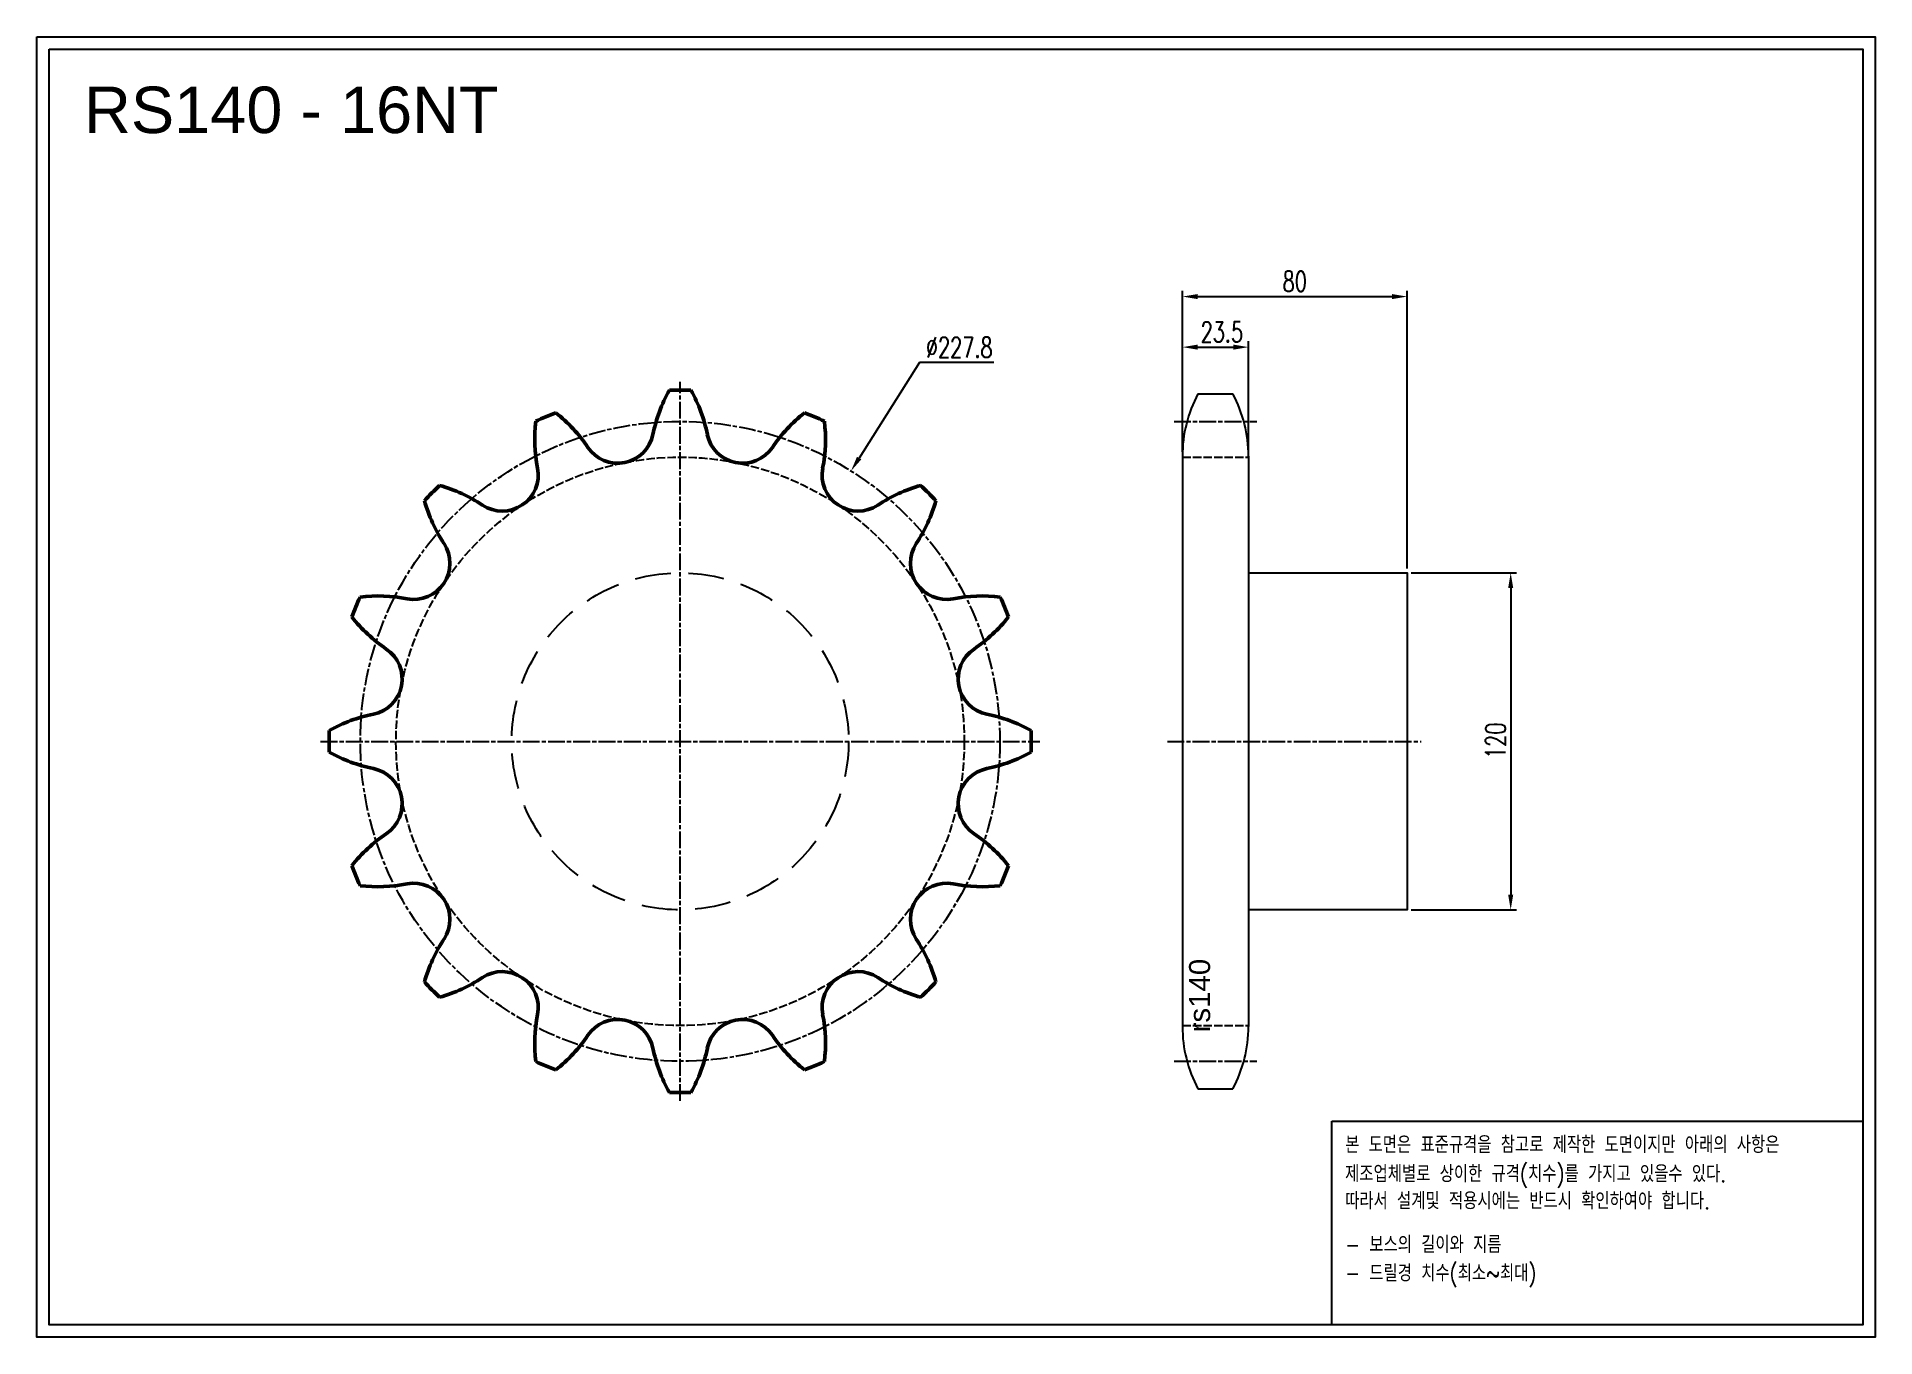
# Model space of a CAD drawing. Header units: millimetres. Extents: x 1205 to 1860, y 39694 to 40157.
import ezdxf

# ---------------------------------------------------------------- set-up
doc = ezdxf.new("R2010")
doc.units = ezdxf.units.MM
for name, pattern in [('AM_ISO02W050', [7.5, 6, -1.5]), ('AM_ISO02W050x2', [3.75, 3, -0.75]), ('AM_ISO08W050', [18, 12, -1.5, 3, -1.5]), ('AM_ISO08W050x2', [9, 6, -0.75, 1.5, -0.75]), ('HIDDEN', [9.525, 6.35, -3.175])]:
    doc.linetypes.add(name, pattern=pattern)
for name, color, linetype, lineweight in [('AM_0N', 7, 'Continuous', 50), ('AM_3N', 6, 'AM_ISO02W050', 25), ('AM_7', 4, 'AM_ISO08W050', 25), ('AM_7N', 4, 'AM_ISO08W050', 25)]:
    doc.layers.add(name, color=color, linetype=linetype, lineweight=lineweight)
doc.layers.add('HL', color=2, linetype='HIDDEN')
doc.layers.add('S-DIM', color=7, linetype='Continuous')
doc.styles.add('HAN', font='ROMANS.shx', dxfattribs={"width": 0.7, "bigfont": 'whgtxt.shx'})
doc.styles.add('HSG', font='SIMPLEX.shx', dxfattribs={"width": 0.7, "bigfont": 'HSG.shx'})
doc.styles.get("Standard").update_dxf_attribs({"font": 'arial.ttf'})
doc.dimstyles.new('APP16', dxfattribs={"dimscale": 3, "dimtxt": 2.4, "dimasz": 1.8, "dimexe": 0.7, "dimexo": 0.5, "dimgap": 0.6, "dimtad": 1, "dimtoh": 1, "dimdec": 1, "dimrnd": 0.01, "dimzin": 9, "dimdsep": 46, "dimtxsty": 'HSG', "dimcen": 0, "dimclrd": 1, "dimclre": 1, "dimclrt": 256, "dimazin": 2, "dimtp": 1, "dimtm": 1, "dimtfac": 0.5, "dimtdec": 1, "dimtofl": 0, "dimtmove": 0, "dimatfit": 3, "dimfxl": 0, "dimtvp": 1, "dimtolj": 2, "dimlwd": -1, "dimlwe": -1, "dimarcsym": 0})

# ---------------------------------------------------------------- blocks, each defined once
blk = doc.blocks.new('*D1')
at = {"layer": 'Defpoints', "color": 0, "transparency": 16777216}
for p in [(1636.62, 40046.4), (1613.12, 40007.57), (1636.62, 40007.57)]:
    blk.add_point(p, dxfattribs=at)
at = {"layer": 'S-DIM', "color": 1, "transparency": 16777216}
for p, q in [((1613.12, 40009.07), (1613.12, 40048.5)), ((1618.52, 40046.4), (1631.22, 40046.4)), ((1636.62, 40009.07), (1636.62, 40048.5))]:
    blk.add_line(p, q, dxfattribs=at)
for points in [[(1618.52, 40047.3), (1618.52, 40045.5), (1613.12, 40046.4)], [(1631.22, 40047.3), (1631.22, 40045.5), (1636.62, 40046.4)]]:
    blk.add_solid(points, dxfattribs=at)
at = {"layer": 'S-DIM', "transparency": 16777216, "insert": (1627.17, 40051.8), "char_height": 7.2, "attachment_point": 5, "style": 'HSG'}
blk.add_mtext('\\A2;23.5', dxfattribs=at)
blk = doc.blocks.new('*D2')
at = {"layer": 'Defpoints', "color": 0, "transparency": 16777216}
for p in [(1693.12, 40064.4), (1613.12, 40007.57), (1693.12, 39966.03)]:
    blk.add_point(p, dxfattribs=at)
at = {"layer": 'S-DIM', "color": 1, "transparency": 16777216}
for p, q in [((1613.12, 40009.07), (1613.12, 40066.5)), ((1693.12, 39967.53), (1693.12, 40066.5)), ((1618.52, 40064.4), (1687.72, 40064.4))]:
    blk.add_line(p, q, dxfattribs=at)
for points in [[(1618.52, 40065.3), (1618.52, 40063.5), (1613.12, 40064.4)], [(1687.72, 40065.3), (1687.72, 40063.5), (1693.12, 40064.4)]]:
    blk.add_solid(points, dxfattribs=at)
at = {"layer": 'S-DIM', "transparency": 16777216, "insert": (1653.12, 40069.8), "char_height": 7.2, "attachment_point": 5, "style": 'HSG'}
blk.add_mtext('\\A2;80', dxfattribs=at)
blk = doc.blocks.new('*D3')
at = {"layer": 'Defpoints', "color": 0, "transparency": 16777216}
for p in [(1693.12, 39966.03), (1693.12, 39846.03), (1730.06, 39846.03)]:
    blk.add_point(p, dxfattribs=at)
at = {"layer": 'S-DIM', "color": 1, "transparency": 16777216}
for p, q in [((1694.62, 39966.03), (1732.16, 39966.03)), ((1730.06, 39960.63), (1730.06, 39851.43)), ((1694.62, 39846.03), (1732.16, 39846.03))]:
    blk.add_line(p, q, dxfattribs=at)
for points in [[(1729.16, 39960.63), (1730.96, 39960.63), (1730.06, 39966.03)], [(1729.16, 39851.43), (1730.96, 39851.43), (1730.06, 39846.03)]]:
    blk.add_solid(points, dxfattribs=at)
at = {"layer": 'S-DIM', "transparency": 16777216, "insert": (1724.66, 39906.24), "char_height": 7.2, "attachment_point": 5, "rotation": 90, "style": 'HSG'}
blk.add_mtext('\\A2;120', dxfattribs=at)
blk = doc.blocks.new('*D4')
at = {"layer": 'Defpoints', "color": 0, "transparency": 16777216}
for p in [(1495.08, 40002.33), (1373.33, 39809.74)]:
    blk.add_point(p, dxfattribs=at)
at = {"layer": 'S-DIM', "color": 1, "transparency": 16777216}
for p, q in [((1519.46, 40040.89), (1497.96, 40006.89)), ((1545.98, 40040.89), (1519.46, 40040.89))]:
    blk.add_line(p, q, dxfattribs=at)
blk.add_solid([(1497.2, 40007.37), (1498.73, 40006.41), (1495.08, 40002.33)], dxfattribs=at)
at = {"layer": 'S-DIM', "transparency": 16777216, "insert": (1533.62, 40046.29), "char_height": 7.2, "attachment_point": 5, "style": 'HSG'}
blk.add_mtext('\\A2;∅227.8', dxfattribs=at)
blk = doc.blocks.new('notice1')
at = {"color": 4}
blk.add_lwpolyline([(-22142.12, 1735.9), (-22053.8, 1735.9), (-22053.8, 1702.07), (-22142.12, 1702.07)], close=True, dxfattribs=at)
at = {"color": 4, "style": 'HAN', "width": 0.8}
for s, p in [('본 도면은 표준규격을 참고로 제작한 도면이지만 아래의 사항은', (-22139.9, 1730.62)), ('제조업체별로 상이한 규격(치수)를 가지고 있을수 있다.', (-22139.9, 1725.78)), ('따라서 설계및 적용시에는 반드시 확인하여야 합니다.', (-22139.9, 1721.28)), ('- 보스의 길이와 지름', (-22139.9, 1714.03)), ('- 드릴경 치수(최소~최대)', (-22139.9, 1709.27))]:
    blk.add_text(s, height=2.7949, dxfattribs=at).set_placement(p)

msp = doc.modelspace()

# ---------------------------------------------------------------- linework, layer by layer
for p, q in [((1618.65, 40029.77), (1631.09, 40029.77)), ((1613.12, 40007.57), (1613.12, 39804.5)), ((1636.62, 40007.57), (1636.62, 39804.5)), ((1618.65, 39782.3), (1631.09, 39782.3))]:
    msp.add_line(p, q)
for points in [[(1205.02, 40156.91), (1859.9, 40156.91), (1859.9, 39693.86), (1205.02, 39693.86)], [(1209.43, 40152.5), (1855.49, 40152.5), (1855.49, 39698.27), (1209.43, 39698.27)]]:
    msp.add_lwpolyline(points, close=True)
msp.add_lwpolyline([(1636.62, 39966.03), (1693.12, 39966.03), (1693.12, 39846.03), (1636.62, 39846.03)])
for centre, start, end in [((1660.42, 40007.57), 152.00824, 180), ((1589.32, 40007.57), 0, 27.99176), ((1660.42, 39804.5), 180, 207.99176), ((1589.32, 39804.5), 332.00824, 0)]:
    msp.add_arc(centre, 47.3, start, end)
at = {"layer": 'AM_0N'}
for centre, radius, start, end in [((1478.27, 40004.32), 54.86, 150.85624, 168.4375), ((1434.2, 39906.03), 125.07, 88.23564, 91.76436), ((1390.14, 40004.32), 54.86, 11.5625, 29.14376), ((1437.3, 40013.71), 54.86, 173.35624, 190.9375), ((1434.2, 39906.03), 125.07, 110.73564, 114.26436), ((1355.88, 39979.98), 54.86, 34.0625, 51.64376), ((1512.53, 39979.98), 54.86, 128.35624, 145.9375), ((1434.2, 39906.03), 125.07, 65.73564, 69.26436), ((1431.1, 40013.71), 54.86, 349.0625, 6.64376), ((1411.95, 40017.89), 12.83, 214.0625, 348.4375), ((1456.45, 40017.89), 12.83, 191.5625, 325.9375), ((1370.84, 40000.86), 12.83, 236.5625, 10.9375), ((1497.57, 40000.86), 12.83, 169.0625, 303.4375), ((1434.2, 39906.03), 125.07, 133.23564, 136.76436), ((1333.54, 39944.37), 54.86, 56.5625, 74.14376), ((1534.87, 39944.37), 54.86, 105.85624, 123.4375), ((1434.2, 39906.03), 125.07, 43.23564, 46.76436), ((1395.86, 40006.7), 54.86, 195.85624, 213.4375), ((1472.54, 40006.7), 54.86, 326.5625, 344.14376), ((1339.38, 39969.4), 12.83, 259.0625, 33.4375), ((1529.03, 39969.4), 12.83, 146.5625, 280.9375), ((1434.2, 39906.03), 125.07, 155.73564, 159.26436), ((1326.53, 39902.93), 54.86, 79.0625, 96.64376), ((1541.88, 39902.93), 54.86, 83.35624, 100.9375), ((1434.2, 39906.03), 125.07, 20.73564, 24.26436), ((1360.26, 39984.36), 54.86, 218.35624, 235.9375), ((1508.15, 39984.36), 54.86, 304.0625, 321.64376), ((1322.35, 39928.28), 12.83, 281.5625, 55.9375), ((1546.06, 39928.28), 12.83, 124.0625, 258.4375), ((1335.91, 39861.97), 54.86, 101.5625, 119.14376), ((1532.49, 39861.97), 54.86, 60.85624, 78.4375), ((1434.2, 39906.03), 125.07, 178.23564, 181.76436), ((1434.2, 39906.03), 125.07, 358.23564, 1.76436), ((1335.91, 39950.1), 54.86, 240.85624, 258.4375), ((1532.49, 39950.1), 54.86, 281.5625, 299.14376), ((1322.35, 39883.78), 12.83, 304.0625, 78.4375), ((1546.06, 39883.78), 12.83, 101.5625, 235.9375), ((1360.26, 39827.71), 54.86, 124.0625, 141.64376), ((1508.15, 39827.71), 54.86, 38.35624, 55.9375), ((1434.2, 39906.03), 125.07, 200.73564, 204.26436), ((1434.2, 39906.03), 125.07, 335.73564, 339.26436), ((1326.53, 39909.13), 54.86, 263.35624, 280.9375), ((1339.38, 39842.67), 12.83, 326.5625, 100.9375), ((1529.03, 39842.67), 12.83, 79.0625, 213.4375), ((1541.88, 39909.13), 54.86, 259.0625, 276.64376), ((1395.86, 39805.37), 54.86, 146.5625, 164.14376), ((1472.54, 39805.37), 54.86, 15.85624, 33.4375), ((1370.84, 39811.21), 12.83, 349.0625, 123.4375), ((1497.57, 39811.21), 12.83, 56.5625, 190.9375), ((1434.2, 39906.03), 125.07, 223.23564, 226.76436), ((1333.54, 39867.69), 54.86, 285.85624, 303.4375), ((1534.87, 39867.69), 54.86, 236.5625, 254.14376), ((1434.2, 39906.03), 125.07, 313.23564, 316.76436), ((1437.3, 39798.36), 54.86, 169.0625, 186.64376), ((1411.95, 39794.18), 12.83, 11.5625, 145.9375), ((1456.45, 39794.18), 12.83, 34.0625, 168.4375), ((1431.1, 39798.36), 54.86, 353.35624, 10.9375), ((1355.88, 39832.09), 54.86, 308.35624, 325.9375), ((1512.53, 39832.09), 54.86, 214.0625, 231.64376), ((1434.2, 39906.03), 125.07, 245.73564, 249.26436), ((1478.27, 39807.74), 54.86, 191.5625, 209.14376), ((1390.14, 39807.74), 54.86, 330.85624, 348.4375), ((1434.2, 39906.03), 125.07, 290.73564, 294.26436), ((1434.2, 39906.03), 125.07, 268.23564, 271.76436)]:
    msp.add_arc(centre, radius, start, end, dxfattribs=at)
at = {"layer": 'AM_3N', "linetype": 'AM_ISO02W050x2'}
for p, q in [((1613.12, 40007.26), (1636.62, 40007.26)), ((1613.12, 39804.81), (1636.62, 39804.81))]:
    msp.add_line(p, q, dxfattribs=at)
msp.add_circle((1434.2, 39906.03), 101.22, dxfattribs=at)
at = {"layer": 'AM_7', "linetype": 'AM_ISO08W050x2'}
for p, q in [((1610.12, 40019.96), (1639.62, 40019.96)), ((1610.12, 39792.11), (1639.62, 39792.11))]:
    msp.add_line(p, q, dxfattribs=at)
msp.add_circle((1434.2, 39906.03), 113.92, dxfattribs=at)
at = {"layer": 'AM_7N', "linetype": 'AM_ISO08W050x2'}
for p, q in [((1434.2, 39777.97), (1434.2, 40034.1)), ((1306.14, 39906.03), (1562.27, 39906.03)), ((1607.76, 39906.03), (1698.18, 39906.03))]:
    msp.add_line(p, q, dxfattribs=at)
at = {"layer": 'HL', "ltscale": 2}
msp.add_circle((1434.2, 39906.03), 60, dxfattribs=at)

# ---------------------------------------------------------------- block references
at = {"xscale": 2.14200397168902, "yscale": 2.14200397168902, "zscale": 2.14200397168902}
msp.add_blockref('notice1', (49094.82, 36052.43), dxfattribs=at)

# ---------------------------------------------------------------- texts
msp.add_text('RS140 - 16NT', height=16.5375).set_placement((1221.88, 40122.62))
msp.add_text('rs140', height=7.5, rotation=90).set_placement((1622.97, 39802.4))

# ---------------------------------------------------------------- dimensions: what is measured, and where the dimension line sits
at = {"layer": 'S-DIM'}
dim = msp.add_linear_dim(base=(1693.12, 40064.4), p1=(1613.12, 40007.57), p2=(1693.12, 39966.03), dimstyle='APP16', dxfattribs=at)
dim.commit()
dim.dimension.update_dxf_attribs({"geometry": '*D2', "text_midpoint": (1653.12, 40069.8)})
dim = msp.add_linear_dim(base=(1636.62, 40046.4), p1=(1613.12, 40007.57), p2=(1636.62, 40007.57), dimstyle='APP16', dxfattribs=at)
dim.commit()
dim.dimension.update_dxf_attribs({"geometry": '*D1', "text_midpoint": (1627.17, 40046.4), "dimtype": 128})
dim = msp.add_diameter_dim_2p(p1=(1373.33, 39809.74), p2=(1495.08, 40002.33), dimstyle='APP16', dxfattribs=at)
dim.commit()
dim.dimension.update_dxf_attribs({"geometry": '*D4', "text_midpoint": (1533.62, 40040.89), "dimtype": 131})
dim = msp.add_linear_dim(base=(1730.06, 39846.03), p1=(1693.12, 39966.03), p2=(1693.12, 39846.03), angle=90, dimstyle='APP16', dxfattribs=at)
dim.commit()
dim.dimension.update_dxf_attribs({"geometry": '*D3', "text_midpoint": (1730.06, 39906.24), "dimtype": 128})

doc.saveas('drawing.dxf')
